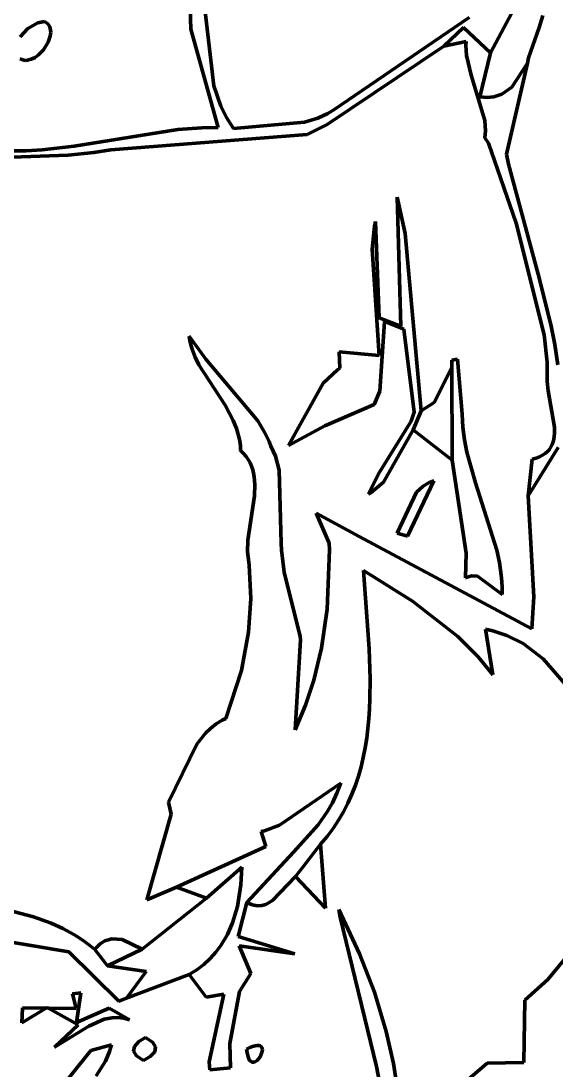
# Model space of a CAD drawing. Header units: millimetres. Extents: x 0 to 8.5, y 0 to 13.2.
# Drawn here: x 1.891 to 2.549, y 3.819 to 5.108 of the extents above; entities that cross this region are included whole.
import ezdxf

# ---------------------------------------------------------------- set-up
doc = ezdxf.new("R2010")
doc.units = ezdxf.units.MM
for name, color, linetype, lineweight in [('color#060606ff', 7, 'CONTINUOUS', 100), ('color#5c5c5cff', 7, 'CONTINUOUS', 100), ('color#aeaeaeff', 7, 'CONTINUOUS', 100), ('color#ffffffff', 7, 'CONTINUOUS', 100)]:
    doc.layers.add(name, color=color, linetype=linetype, lineweight=lineweight)

msp = doc.modelspace()

# ---------------------------------------------------------------- linework, layer by layer
at = {"layer": 'color#060606ff'}
for p, q in [((2.5125, 5.1523), (2.4679, 5.069)), ((2.0998, 5.0977), (2.0988, 5.1238)), ((2.1171, 5.1228), (2.1281, 5.0283)), ((2.2756, 4.9988), (2.4417, 5.1123)), ((2.528, 5.0999), (2.5322, 5.1147)), ((2.1333, 4.9773), (2.0998, 5.0977)), ((2.4347, 5.0998), (2.4108, 5.0768)), ((2.4679, 5.069), (2.4347, 5.0998)), ((2.5147, 5.0628), (2.528, 5.0999)), ((2.4108, 5.0768), (2.2674, 4.9806)), ((2.4875, 4.9445), (2.5134, 5.0561)), ((2.5134, 5.0561), (2.5147, 5.0628)), ((2.1281, 5.0283), (2.1365, 5.0034)), ((2.1365, 5.0034), (2.1435, 4.9893)), ((2.1435, 4.9893), (2.1521, 4.9759)), ((2.2394, 4.9838), (2.256, 4.9886)), ((2.256, 4.9886), (2.2679, 4.9941)), ((2.2679, 4.9941), (2.2756, 4.9988)), ((1.9563, 4.954), (2.0836, 4.9745)), ((2.0836, 4.9745), (2.1134, 4.9769)), ((2.1134, 4.9769), (2.1333, 4.9773)), ((2.1521, 4.9759), (2.2394, 4.9838)), ((2.2674, 4.9806), (2.2426, 4.9685)), ((2.2426, 4.9685), (2.0013, 4.9496)), ((1.8776, 4.9486), (1.8974, 4.9486)), ((1.8974, 4.9486), (1.9171, 4.9496)), ((1.9171, 4.9496), (1.9563, 4.954)), ((2.0013, 4.9496), (1.9805, 4.9464)), ((1.949, 4.9433), (1.8011, 4.9379)), ((1.9805, 4.9464), (1.949, 4.9433)), ((2.4901, 4.9321), (2.4875, 4.9445)), ((2.5267, 4.7969), (2.4901, 4.9321)), ((2.3577, 4.733), (2.3532, 4.8915)), ((2.3532, 4.8915), (2.3631, 4.8469)), ((2.3254, 4.8558), (2.3265, 4.8615)), ((2.3265, 4.8615), (2.3313, 4.7434)), ((2.3226, 4.8275), (2.3254, 4.8558)), ((2.3631, 4.8469), (2.383, 4.629)), ((2.3312, 4.6971), (2.3226, 4.8275)), ((2.5421, 4.7353), (2.5267, 4.7969)), ((2.3313, 4.7434), (2.3577, 4.733)), ((2.3376, 4.7389), (2.3322, 4.6534)), ((2.3615, 4.7293), (2.3376, 4.7389)), ((2.3743, 4.6275), (2.3615, 4.7293)), ((2.5469, 4.7105), (2.5421, 4.7353)), ((2.0986, 4.7155), (2.0977, 4.7209)), ((2.0977, 4.7209), (2.1183, 4.6927)), ((2.0998, 4.7102), (2.0986, 4.7155)), ((2.1013, 4.705), (2.0998, 4.7102)), ((2.105, 4.695), (2.1013, 4.705)), ((2.5507, 4.6856), (2.5469, 4.7105)), ((2.1096, 4.6855), (2.105, 4.695)), ((2.1183, 4.6927), (2.1819, 4.6169)), ((2.283, 4.6817), (2.2819, 4.7016)), ((2.2819, 4.7016), (2.3312, 4.6971)), ((2.4204, 4.6913), (2.4275, 4.6925)), ((2.4204, 4.6825), (2.4204, 4.6913)), ((2.4275, 4.6925), (2.4333, 4.6249)), ((2.1417, 4.636), (2.1096, 4.6855)), ((2.2625, 4.6629), (2.2798, 4.6793)), ((2.2798, 4.6793), (2.283, 4.6817)), ((2.4211, 4.5685), (2.4204, 4.6825)), ((2.2199, 4.5865), (2.2625, 4.6629)), ((2.3322, 4.6534), (2.3252, 4.6367)), ((2.1519, 4.6173), (2.1417, 4.636)), ((2.3252, 4.6367), (2.2644, 4.6105)), ((2.3704, 4.6163), (2.3743, 4.6275)), ((2.383, 4.629), (2.3728, 4.6059)), ((2.1559, 4.6075), (2.1519, 4.6173)), ((2.1819, 4.6169), (2.1908, 4.6019)), ((2.3303, 4.5519), (2.3704, 4.6163)), ((2.4333, 4.6249), (2.4335, 4.617)), ((2.4335, 4.617), (2.434, 4.6091)), ((2.1588, 4.5971), (2.1559, 4.6075)), ((2.1908, 4.6019), (2.1959, 4.5913)), ((2.2644, 4.6105), (2.2199, 4.5865)), ((2.3728, 4.6059), (2.3366, 4.5416)), ((2.434, 4.6091), (2.4359, 4.5935)), ((2.1599, 4.5918), (2.1588, 4.5971)), ((2.1606, 4.5862), (2.1599, 4.5918)), ((2.1959, 4.5913), (2.1982, 4.5859)), ((2.4359, 4.5935), (2.4388, 4.5782)), ((2.1609, 4.5805), (2.1606, 4.5862)), ((2.1645, 4.5769), (2.1609, 4.5805)), ((2.1677, 4.5731), (2.1645, 4.5769)), ((2.1982, 4.5859), (2.2036, 4.5734)), ((2.4388, 4.5782), (2.4495, 4.5405)), ((2.5143, 4.5247), (2.5514, 4.5839)), ((2.1703, 4.5692), (2.1677, 4.5731)), ((2.1726, 4.5652), (2.1703, 4.5692)), ((2.1744, 4.561), (2.1726, 4.5652)), ((2.2036, 4.5734), (2.2083, 4.5562)), ((2.438, 4.4543), (2.4211, 4.5685)), ((2.1759, 4.5567), (2.1744, 4.561)), ((2.1769, 4.5524), (2.1759, 4.5567)), ((2.1777, 4.5479), (2.1769, 4.5524)), ((2.2083, 4.5562), (2.2109, 4.4666)), ((2.3182, 4.5266), (2.3303, 4.5519)), ((2.1784, 4.5387), (2.1777, 4.5479)), ((2.1778, 4.5245), (2.1784, 4.5387)), ((2.3366, 4.5416), (2.3211, 4.5285)), ((2.3982, 4.5433), (2.3662, 4.4753)), ((2.3772, 4.5293), (2.3853, 4.5367)), ((2.3853, 4.5367), (2.3926, 4.5411)), ((2.3926, 4.5411), (2.3982, 4.5433)), ((2.4495, 4.5405), (2.4758, 4.4581)), ((2.1698, 4.4702), (2.1778, 4.5245)), ((2.3211, 4.5285), (2.3182, 4.5266)), ((2.3532, 4.4789), (2.3772, 4.5293)), ((2.5214, 4.4008), (2.5143, 4.5247)), ((2.2698, 4.4667), (2.2537, 4.5035)), ((2.2537, 4.5035), (2.3068, 4.4746)), ((2.3068, 4.4746), (2.5188, 4.3612)), ((2.3662, 4.4753), (2.3532, 4.4789)), ((2.1695, 4.4559), (2.1698, 4.4702)), ((2.2109, 4.4666), (2.2112, 4.4578)), ((2.2674, 4.3854), (2.27, 4.4585)), ((2.27, 4.4585), (2.2698, 4.4667)), ((2.4758, 4.4581), (2.479, 4.4428)), ((2.1706, 4.4466), (2.1695, 4.4559)), ((2.1714, 4.4397), (2.1706, 4.4466)), ((2.2112, 4.4578), (2.2143, 4.4308)), ((2.4374, 4.424), (2.438, 4.4543)), ((2.1733, 4.3985), (2.1714, 4.4397)), ((2.372, 4.3952), (2.3119, 4.4328)), ((2.3119, 4.4328), (2.3189, 4.3367)), ((2.479, 4.4428), (2.4813, 4.4273)), ((2.2143, 4.4308), (2.234, 4.3519)), ((2.4394, 4.4248), (2.4374, 4.424)), ((2.4451, 4.4263), (2.4394, 4.4248)), ((2.452, 4.426), (2.4451, 4.4263)), ((2.4825, 4.4036), (2.452, 4.426)), ((2.4813, 4.4273), (2.482, 4.4195)), ((2.482, 4.4195), (2.4824, 4.4116)), ((2.4824, 4.4116), (2.4825, 4.4036)), ((2.1706, 4.3574), (2.1733, 4.3985)), ((2.4278, 4.352), (2.372, 4.3952)), ((2.5188, 4.3612), (2.5214, 4.4008)), ((2.2604, 4.3375), (2.2674, 4.3854)), ((2.1618, 4.3102), (2.1706, 4.3574)), ((2.471, 4.3588), (2.4619, 4.3608)), ((2.4619, 4.3608), (2.4709, 4.3049)), ((2.4883, 4.3531), (2.471, 4.3588)), ((2.2343, 4.348), (2.2278, 4.2374)), ((2.234, 4.3519), (2.2343, 4.348)), ((2.4528, 4.3271), (2.4278, 4.352)), ((2.5082, 4.3432), (2.4883, 4.3531)), ((2.5329, 4.3246), (2.5082, 4.3432)), ((2.2509, 4.2983), (2.2604, 4.3375)), ((2.3189, 4.3367), (2.3202, 4.2999)), ((2.4709, 4.3049), (2.4528, 4.3271)), ((2.5652, 4.2871), (2.5329, 4.3246)), ((2.1426, 4.2513), (2.1618, 4.3102)), ((2.2406, 4.2676), (2.2509, 4.2983)), ((2.3202, 4.2999), (2.3199, 4.2754)), ((2.2278, 4.2374), (2.2406, 4.2676)), ((2.3199, 4.2754), (2.3194, 4.2632)), ((2.3194, 4.2632), (2.3186, 4.251)), ((2.1176, 4.2331), (2.1238, 4.2391)), ((2.1238, 4.2391), (2.1307, 4.2445)), ((2.1307, 4.2445), (2.1384, 4.2492)), ((2.1384, 4.2492), (2.1426, 4.2513)), ((2.3186, 4.251), (2.3174, 4.239)), ((2.1069, 4.2196), (2.1176, 4.2331)), ((2.3159, 4.227), (2.314, 4.2152)), ((2.3174, 4.239), (2.3159, 4.227)), ((2.0721, 4.1484), (2.1069, 4.2196)), ((2.314, 4.2152), (2.3117, 4.2035)), ((2.3117, 4.2035), (2.3089, 4.1919)), ((2.3089, 4.1919), (2.3057, 4.1805)), ((2.3057, 4.1805), (2.3019, 4.1693)), ((2.284, 4.1718), (2.2088, 4.1203)), ((2.2793, 4.1594), (2.2818, 4.1655)), ((2.2818, 4.1655), (2.284, 4.1718)), ((2.3019, 4.1693), (2.2976, 4.1582)), ((2.2737, 4.1477), (2.2793, 4.1594)), ((2.2976, 4.1582), (2.2928, 4.1474)), ((2.0755, 4.1336), (2.0721, 4.1484)), ((2.2561, 4.1208), (2.2672, 4.1365)), ((2.2672, 4.1365), (2.2737, 4.1477)), ((2.2874, 4.1367), (2.2813, 4.1263)), ((2.2928, 4.1474), (2.2874, 4.1367)), ((2.0457, 4.0283), (2.0755, 4.1336)), ((2.2813, 4.1263), (2.2746, 4.1162)), ((2.1902, 4.1133), (2.1863, 4.1123)), ((2.1863, 4.1123), (2.1917, 4.0938)), ((2.2088, 4.1203), (2.1902, 4.1133)), ((2.226, 4.0871), (2.2561, 4.1208)), ((2.2746, 4.1162), (2.2673, 4.1063)), ((2.2673, 4.1063), (2.2592, 4.0967)), ((2.1917, 4.0938), (2.0821, 4.0442)), ((2.1686, 4.0253), (2.226, 4.0871)), ((2.2592, 4.0967), (2.2375, 4.0685)), ((2.1191, 4.0306), (2.1622, 4.0685)), ((2.1622, 4.0685), (2.1613, 4.0468)), ((2.2375, 4.0685), (2.2284, 4.0572)), ((2.1613, 4.0468), (2.1571, 4.0203)), ((2.2284, 4.0572), (2.2, 4.0275)), ((2.0821, 4.0442), (2.0457, 4.0283)), ((2.0398, 3.9677), (2.1191, 4.0306)), ((2.1571, 4.0203), (2.151, 4.0002)), ((2.1715, 4.0239), (2.1686, 4.0253)), ((2.1743, 4.0228), (2.1715, 4.0239)), ((2.1771, 4.022), (2.1743, 4.0228)), ((2.1822, 4.0213), (2.1771, 4.022)), ((2.1871, 4.0216), (2.1822, 4.0213)), ((2.1917, 4.0228), (2.1871, 4.0216)), ((2.2, 4.0275), (2.1917, 4.0228)), ((2.2831, 4.007), (2.2815, 4.0168)), ((2.2815, 4.0168), (2.3072, 3.962)), ((2.5386, 3.9308), (2.6021, 4.0082)), ((2.151, 4.0002), (2.1446, 3.9859)), ((2.3281, 3.8239), (2.2831, 4.007)), ((2.1446, 3.9859), (2.1367, 3.9726)), ((2.1367, 3.9726), (2.1304, 3.9642)), ((1.9971, 3.9475), (2.0398, 3.9677)), ((2.1234, 3.9564), (2.1156, 3.9492)), ((2.1304, 3.9642), (2.1234, 3.9564)), ((2.3072, 3.962), (2.3253, 3.915)), ((2.045, 3.9405), (1.9971, 3.9475)), ((2.1156, 3.9492), (2.107, 3.9426)), ((2.0208, 3.9076), (2.045, 3.9405)), ((2.0975, 3.9367), (2.0208, 3.9076)), ((2.107, 3.9426), (2.0975, 3.9367)), ((2.5103, 3.9053), (2.5386, 3.9308)), ((1.9543, 3.913), (1.9643, 3.9142)), ((1.9589, 3.8949), (1.9543, 3.913)), ((1.9643, 3.9142), (1.9591, 3.878)), ((2.3253, 3.915), (2.3398, 3.8669)), ((2.5088, 3.8289), (2.5103, 3.9053)), ((1.9232, 3.8963), (1.8919, 3.8774)), ((1.8919, 3.8774), (1.8928, 3.8959)), ((1.8928, 3.8959), (1.9589, 3.8949)), ((1.9612, 3.875), (1.9232, 3.8963)), ((1.9591, 3.878), (1.9994, 3.8954)), ((1.9994, 3.8954), (2.0242, 3.8812)), ((1.993, 3.8818), (1.9742, 3.8735)), ((2.0029, 3.8837), (1.993, 3.8818)), ((2.0098, 3.8839), (2.0029, 3.8837)), ((2.0168, 3.8832), (2.0098, 3.8839)), ((2.0242, 3.8812), (2.0168, 3.8832)), ((1.932, 3.8477), (1.9612, 3.875)), ((1.9742, 3.8735), (1.932, 3.8477)), ((2.3398, 3.8669), (2.3487, 3.8276)), ((2.3487, 3.8276), (2.3549, 3.7878)), ((2.3585, 3.7374), (2.4639, 3.828)), ((2.4639, 3.828), (2.5088, 3.8289)), ((2.3393, 3.7654), (2.3281, 3.8239))]:
    msp.add_line(p, q, dxfattribs=at)
at = {"layer": 'color#5c5c5cff'}
for p, q in [((2.4108, 5.0768), (2.4347, 5.0998)), ((2.4347, 5.0998), (2.4679, 5.069)), ((2.4382, 5.0828), (2.4108, 5.0768)), ((2.4379, 5.0784), (2.4382, 5.0828)), ((2.4386, 5.0657), (2.4379, 5.0784)), ((2.4442, 5.0414), (2.4386, 5.0657)), ((2.4679, 5.069), (2.4549, 5.0149)), ((2.5134, 5.0561), (2.4875, 4.9445)), ((2.4944, 5.0267), (2.5134, 5.0561)), ((2.4609, 4.9856), (2.4442, 5.0414)), ((2.4821, 5.018), (2.4944, 5.0267)), ((2.4549, 5.0149), (2.464, 5.0141)), ((2.464, 5.0141), (2.4723, 5.0148)), ((2.4723, 5.0148), (2.4821, 5.018)), ((2.4617, 4.973), (2.4609, 4.9856)), ((2.4611, 4.9644), (2.4617, 4.973)), ((2.4655, 4.9579), (2.4611, 4.9644)), ((2.4995, 4.8598), (2.4655, 4.9579)), ((2.4875, 4.9445), (2.4901, 4.9321)), ((2.4901, 4.9321), (2.5267, 4.7969)), ((2.5341, 4.7225), (2.4995, 4.8598)), ((2.5267, 4.7969), (2.5421, 4.7353)), ((2.5421, 4.7353), (2.5469, 4.7105)), ((2.5375, 4.689), (2.5341, 4.7225)), ((2.5469, 4.7105), (2.5507, 4.6856)), ((2.5376, 4.6686), (2.5375, 4.689)), ((2.5377, 4.6651), (2.5376, 4.6686)), ((2.539, 4.6538), (2.5377, 4.6651)), ((2.5468, 4.609), (2.539, 4.6538)), ((2.5459, 4.5943), (2.5468, 4.6014)), ((2.5468, 4.6014), (2.5468, 4.609)), ((2.5423, 4.5847), (2.5439, 4.5877)), ((2.5439, 4.5877), (2.5451, 4.5909)), ((2.5451, 4.5909), (2.5459, 4.5943)), ((2.5514, 4.5839), (2.5143, 4.5247)), ((2.5283, 4.5728), (2.5321, 4.5747)), ((2.5321, 4.5747), (2.5353, 4.5768)), ((2.5353, 4.5768), (2.5381, 4.5792)), ((2.5381, 4.5792), (2.5404, 4.5818)), ((2.5404, 4.5818), (2.5423, 4.5847)), ((2.5143, 4.5247), (2.5194, 4.5698)), ((2.5194, 4.5698), (2.5241, 4.5711)), ((2.5241, 4.5711), (2.5283, 4.5728)), ((1.8608, 4.0195), (1.9062, 4.0077)), ((1.9062, 4.0077), (1.9281, 3.9997)), ((1.9499, 3.9646), (1.7121, 4.0048)), ((1.9281, 3.9997), (1.9422, 3.9933)), ((1.9422, 3.9933), (1.9559, 3.9859)), ((1.9559, 3.9859), (1.9626, 3.9817)), ((1.9626, 3.9817), (1.9691, 3.9773)), ((1.9691, 3.9773), (1.9755, 3.9725)), ((1.9755, 3.9725), (1.9817, 3.9674)), ((2.0114, 3.904), (1.9499, 3.9646)), ((1.9817, 3.9674), (1.9971, 3.9475)), ((1.9971, 3.9475), (2.045, 3.9405)), ((2.045, 3.9405), (2.0208, 3.9076)), ((2.0208, 3.9076), (2.0114, 3.904))]:
    msp.add_line(p, q, dxfattribs=at)
at = {"layer": 'color#aeaeaeff'}
for p, q in [((1.8994, 5.0989), (1.9116, 5.1056)), ((1.9116, 5.1056), (1.92, 5.1071)), ((1.92, 5.1071), (1.9221, 5.1058)), ((1.9221, 5.1058), (1.9238, 5.1043)), ((1.9238, 5.1043), (1.9252, 5.1026)), ((1.9252, 5.1026), (1.9262, 5.1007)), ((1.8899, 5.0885), (1.8994, 5.0989)), ((1.9262, 5.1007), (1.9269, 5.0987)), ((1.9269, 5.0987), (1.9275, 5.0942)), ((1.9275, 5.0942), (1.927, 5.0894)), ((1.9245, 5.0818), (1.9185, 5.0723)), ((1.927, 5.0894), (1.9245, 5.0818)), ((1.9126, 5.0663), (1.9082, 5.0631)), ((1.9185, 5.0723), (1.9126, 5.0663)), ((1.892, 5.0605), (1.8898, 5.0615)), ((1.8943, 5.0599), (1.892, 5.0605)), ((1.8966, 5.0596), (1.8943, 5.0599)), ((1.8989, 5.0597), (1.8966, 5.0596)), ((1.9036, 5.0609), (1.8989, 5.0597)), ((1.9082, 5.0631), (1.9036, 5.0609)), ((2.3987, 4.6394), (2.4204, 4.6825)), ((2.4204, 4.6825), (2.4211, 4.5685)), ((2.383, 4.629), (2.3987, 4.6394)), ((2.3728, 4.6059), (2.383, 4.629)), ((2.4211, 4.5685), (2.3728, 4.6059)), ((2.2088, 4.1203), (2.284, 4.1718)), ((2.2818, 4.1655), (2.2793, 4.1594)), ((2.284, 4.1718), (2.2818, 4.1655)), ((2.2793, 4.1594), (2.2737, 4.1477)), ((2.2672, 4.1365), (2.2561, 4.1208)), ((2.2737, 4.1477), (2.2672, 4.1365)), ((2.1863, 4.1123), (2.1902, 4.1133)), ((2.1917, 4.0938), (2.1863, 4.1123)), ((2.1902, 4.1133), (2.2088, 4.1203)), ((2.2561, 4.1208), (2.226, 4.0871)), ((2.0821, 4.0442), (2.1917, 4.0938)), ((2.226, 4.0871), (2.1686, 4.0253)), ((2.2375, 4.0685), (2.2592, 4.0967)), ((2.2592, 4.0967), (2.2653, 4.0181)), ((2.1622, 4.0685), (2.1191, 4.0306)), ((2.1613, 4.0468), (2.1622, 4.0685)), ((2.2284, 4.0572), (2.2375, 4.0685)), ((2.1571, 4.0203), (2.1613, 4.0468)), ((2.2653, 4.0181), (2.2284, 4.0572)), ((2.1191, 4.0306), (2.0821, 4.0442)), ((2.151, 4.0002), (2.1571, 4.0203)), ((2.1686, 4.0253), (2.1579, 3.9836)), ((2.1446, 3.9859), (2.151, 4.0002)), ((2.1367, 3.9726), (2.1446, 3.9859)), ((2.1579, 3.9836), (2.2275, 3.962)), ((1.9817, 3.9674), (1.9833, 3.9695)), ((1.9833, 3.9695), (1.9884, 3.9746)), ((1.9884, 3.9746), (1.9941, 3.978)), ((1.9941, 3.978), (2.0024, 3.9804)), ((2.0024, 3.9804), (2.0154, 3.9798)), ((2.0154, 3.9798), (2.0398, 3.9677)), ((2.1304, 3.9642), (2.1367, 3.9726)), ((2.2275, 3.962), (2.1592, 3.9718)), ((2.1592, 3.9718), (2.1734, 3.9379)), ((1.9971, 3.9475), (1.9817, 3.9674)), ((2.0398, 3.9677), (1.9971, 3.9475)), ((2.1156, 3.9492), (2.1234, 3.9564)), ((2.1234, 3.9564), (2.1304, 3.9642)), ((2.107, 3.9426), (2.1156, 3.9492)), ((2.0975, 3.9367), (2.107, 3.9426)), ((2.1184, 3.9091), (2.0975, 3.9367)), ((2.1734, 3.9379), (2.1597, 3.916)), ((2.1402, 3.9127), (2.1184, 3.9091)), ((2.1222, 3.8295), (2.1402, 3.9127)), ((2.1597, 3.916), (2.1478, 3.8522)), ((2.0303, 3.8484), (2.0359, 3.8543)), ((2.0359, 3.8543), (2.0441, 3.8593)), ((2.0441, 3.8593), (2.0526, 3.8536)), ((2.0526, 3.8536), (2.0563, 3.8479)), ((1.904, 3.7531), (1.9768, 3.8436)), ((1.9768, 3.8436), (2.0023, 3.8504)), ((1.9999, 3.8422), (1.9949, 3.8305)), ((2.0023, 3.8504), (1.9999, 3.8422)), ((2.0294, 3.8425), (2.0303, 3.8484)), ((2.0331, 3.8367), (2.0294, 3.8425)), ((2.0554, 3.842), (2.0497, 3.8361)), ((2.0563, 3.8479), (2.0554, 3.842)), ((2.1478, 3.8522), (2.1485, 3.8222)), ((2.1683, 3.8449), (2.1723, 3.847)), ((2.1688, 3.8407), (2.1683, 3.8449)), ((2.1696, 3.8371), (2.1688, 3.8407)), ((2.1723, 3.847), (2.1757, 3.8484)), ((2.1757, 3.8484), (2.1787, 3.8493)), ((2.1787, 3.8493), (2.1812, 3.8497)), ((2.1812, 3.8497), (2.1832, 3.8496)), ((2.1832, 3.8496), (2.1848, 3.8492)), ((2.1848, 3.8492), (2.186, 3.8484)), ((2.1871, 3.8409), (2.1848, 3.8356)), ((2.186, 3.8484), (2.1869, 3.8473)), ((2.1869, 3.8473), (2.1874, 3.8459)), ((2.1876, 3.8444), (2.1871, 3.8409)), ((2.1874, 3.8459), (2.1876, 3.8444)), ((1.9949, 3.8305), (1.9833, 3.8124)), ((2.0415, 3.831), (2.0331, 3.8367)), ((2.0497, 3.8361), (2.0415, 3.831)), ((2.1231, 3.8195), (2.1222, 3.8295)), ((2.1705, 3.8343), (2.1696, 3.8371)), ((2.1716, 3.8321), (2.1705, 3.8343)), ((2.1728, 3.8306), (2.1716, 3.8321)), ((2.1741, 3.8296), (2.1728, 3.8306)), ((2.1754, 3.8291), (2.1741, 3.8296)), ((2.1769, 3.829), (2.1754, 3.8291)), ((2.1783, 3.8294), (2.1769, 3.829)), ((2.1811, 3.8311), (2.1783, 3.8294)), ((2.1848, 3.8356), (2.1811, 3.8311)), ((2.1485, 3.8222), (2.1231, 3.8195))]:
    msp.add_line(p, q, dxfattribs=at)
at = {"layer": 'color#ffffffff'}
for p, q in [((2.4679, 5.069), (2.5125, 5.1523)), ((2.0988, 5.1238), (2.0998, 5.0977)), ((2.1281, 5.0283), (2.1171, 5.1228)), ((1.9116, 5.1056), (1.8994, 5.0989)), ((1.92, 5.1071), (1.9116, 5.1056)), ((1.9221, 5.1058), (1.92, 5.1071)), ((1.9238, 5.1043), (1.9221, 5.1058)), ((1.9252, 5.1026), (1.9238, 5.1043)), ((1.9262, 5.1007), (1.9252, 5.1026)), ((2.4417, 5.1123), (2.2756, 4.9988)), ((2.5322, 5.1147), (2.528, 5.0999)), ((1.8994, 5.0989), (1.8899, 5.0885)), ((1.9269, 5.0987), (1.9262, 5.1007)), ((1.9275, 5.0942), (1.9269, 5.0987)), ((1.927, 5.0894), (1.9275, 5.0942)), ((2.0998, 5.0977), (2.1333, 4.9773)), ((2.528, 5.0999), (2.5147, 5.0628)), ((1.9185, 5.0723), (1.9245, 5.0818)), ((1.9245, 5.0818), (1.927, 5.0894)), ((2.2674, 4.9806), (2.4108, 5.0768)), ((2.4108, 5.0768), (2.4382, 5.0828)), ((2.4382, 5.0828), (2.4379, 5.0784)), ((2.4379, 5.0784), (2.4386, 5.0657)), ((1.9082, 5.0631), (1.9126, 5.0663)), ((1.9126, 5.0663), (1.9185, 5.0723)), ((2.4386, 5.0657), (2.4442, 5.0414)), ((2.4549, 5.0149), (2.4679, 5.069)), ((1.8898, 5.0615), (1.892, 5.0605)), ((1.892, 5.0605), (1.8943, 5.0599)), ((1.8943, 5.0599), (1.8966, 5.0596)), ((1.8966, 5.0596), (1.8989, 5.0597)), ((1.8989, 5.0597), (1.9036, 5.0609)), ((1.9036, 5.0609), (1.9082, 5.0631)), ((2.5134, 5.0561), (2.4944, 5.0267)), ((2.5147, 5.0628), (2.5134, 5.0561)), ((2.4442, 5.0414), (2.4609, 4.9856)), ((2.1365, 5.0034), (2.1281, 5.0283)), ((2.4944, 5.0267), (2.4821, 5.018)), ((2.464, 5.0141), (2.4549, 5.0149)), ((2.4723, 5.0148), (2.464, 5.0141)), ((2.4821, 5.018), (2.4723, 5.0148)), ((2.1435, 4.9893), (2.1365, 5.0034)), ((2.1521, 4.9759), (2.1435, 4.9893)), ((2.256, 4.9886), (2.2394, 4.9838)), ((2.2679, 4.9941), (2.256, 4.9886)), ((2.2756, 4.9988), (2.2679, 4.9941)), ((2.0836, 4.9745), (1.9563, 4.954)), ((2.1134, 4.9769), (2.0836, 4.9745)), ((2.1333, 4.9773), (2.1134, 4.9769)), ((2.2394, 4.9838), (2.1521, 4.9759)), ((2.2426, 4.9685), (2.2674, 4.9806)), ((2.4609, 4.9856), (2.4617, 4.973)), ((2.0013, 4.9496), (2.2426, 4.9685)), ((2.4617, 4.973), (2.4611, 4.9644)), ((2.4611, 4.9644), (2.4655, 4.9579)), ((1.8974, 4.9486), (1.8776, 4.9486)), ((1.9171, 4.9496), (1.8974, 4.9486)), ((1.9563, 4.954), (1.9171, 4.9496)), ((1.9805, 4.9464), (2.0013, 4.9496)), ((2.4655, 4.9579), (2.4995, 4.8598)), ((1.8011, 4.9379), (1.949, 4.9433)), ((1.949, 4.9433), (1.9805, 4.9464)), ((2.3631, 4.8469), (2.3532, 4.8915)), ((2.3532, 4.8915), (2.3577, 4.733)), ((2.3265, 4.8615), (2.3254, 4.8558)), ((2.3313, 4.7434), (2.3265, 4.8615)), ((2.4995, 4.8598), (2.5341, 4.7225)), ((2.3254, 4.8558), (2.3226, 4.8275)), ((2.383, 4.629), (2.3631, 4.8469)), ((2.3226, 4.8275), (2.3312, 4.6971)), ((2.3577, 4.733), (2.3313, 4.7434)), ((2.3322, 4.6534), (2.3376, 4.7389)), ((2.3376, 4.7389), (2.3615, 4.7293)), ((2.3615, 4.7293), (2.3743, 4.6275)), ((2.1183, 4.6927), (2.0977, 4.7209)), ((2.0977, 4.7209), (2.0986, 4.7155)), ((2.5341, 4.7225), (2.5375, 4.689)), ((2.0986, 4.7155), (2.0998, 4.7102)), ((2.0998, 4.7102), (2.1013, 4.705)), ((2.1013, 4.705), (2.105, 4.695)), ((2.105, 4.695), (2.1096, 4.6855)), ((2.1819, 4.6169), (2.1183, 4.6927)), ((2.3312, 4.6971), (2.2819, 4.7016)), ((2.2819, 4.7016), (2.283, 4.6817)), ((2.4275, 4.6925), (2.4204, 4.6913)), ((2.4204, 4.6913), (2.4204, 4.6825)), ((2.4333, 4.6249), (2.4275, 4.6925)), ((2.1096, 4.6855), (2.1417, 4.636)), ((2.2798, 4.6793), (2.2625, 4.6629)), ((2.283, 4.6817), (2.2798, 4.6793)), ((2.4204, 4.6825), (2.3987, 4.6394)), ((2.5375, 4.689), (2.5376, 4.6686)), ((2.5376, 4.6686), (2.5377, 4.6651)), ((2.5377, 4.6651), (2.539, 4.6538)), ((2.2625, 4.6629), (2.2199, 4.5865)), ((2.3252, 4.6367), (2.3322, 4.6534)), ((2.539, 4.6538), (2.5468, 4.609)), ((2.3987, 4.6394), (2.383, 4.629)), ((2.1417, 4.636), (2.1519, 4.6173)), ((2.2644, 4.6105), (2.3252, 4.6367)), ((2.3743, 4.6275), (2.3704, 4.6163)), ((2.1519, 4.6173), (2.1559, 4.6075)), ((2.1908, 4.6019), (2.1819, 4.6169)), ((2.3704, 4.6163), (2.3303, 4.5519)), ((2.4335, 4.617), (2.4333, 4.6249)), ((2.434, 4.6091), (2.4335, 4.617)), ((2.1559, 4.6075), (2.1588, 4.5971)), ((2.1959, 4.5913), (2.1908, 4.6019)), ((2.2199, 4.5865), (2.2644, 4.6105)), ((2.3366, 4.5416), (2.3728, 4.6059)), ((2.3728, 4.6059), (2.4211, 4.5685)), ((2.4359, 4.5935), (2.434, 4.6091)), ((2.5468, 4.6014), (2.5459, 4.5943)), ((2.5468, 4.609), (2.5468, 4.6014)), ((2.1588, 4.5971), (2.1599, 4.5918)), ((2.1599, 4.5918), (2.1606, 4.5862)), ((2.1982, 4.5859), (2.1959, 4.5913)), ((2.4388, 4.5782), (2.4359, 4.5935)), ((2.5439, 4.5877), (2.5423, 4.5847)), ((2.5451, 4.5909), (2.5439, 4.5877)), ((2.5459, 4.5943), (2.5451, 4.5909)), ((2.1606, 4.5862), (2.1609, 4.5805)), ((2.1609, 4.5805), (2.1645, 4.5769)), ((2.1645, 4.5769), (2.1677, 4.5731)), ((2.2036, 4.5734), (2.1982, 4.5859)), ((2.4495, 4.5405), (2.4388, 4.5782)), ((2.5321, 4.5747), (2.5283, 4.5728)), ((2.5353, 4.5768), (2.5321, 4.5747)), ((2.5381, 4.5792), (2.5353, 4.5768)), ((2.5404, 4.5818), (2.5381, 4.5792)), ((2.5423, 4.5847), (2.5404, 4.5818)), ((2.1677, 4.5731), (2.1703, 4.5692)), ((2.1703, 4.5692), (2.1726, 4.5652)), ((2.1726, 4.5652), (2.1744, 4.561)), ((2.2083, 4.5562), (2.2036, 4.5734)), ((2.4211, 4.5685), (2.438, 4.4543)), ((2.5194, 4.5698), (2.5143, 4.5247)), ((2.5241, 4.5711), (2.5194, 4.5698)), ((2.5283, 4.5728), (2.5241, 4.5711)), ((2.1744, 4.561), (2.1759, 4.5567)), ((2.1759, 4.5567), (2.1769, 4.5524)), ((2.1769, 4.5524), (2.1777, 4.5479)), ((2.2109, 4.4666), (2.2083, 4.5562)), ((2.3303, 4.5519), (2.3182, 4.5266)), ((2.1777, 4.5479), (2.1784, 4.5387)), ((2.1784, 4.5387), (2.1778, 4.5245)), ((2.3211, 4.5285), (2.3366, 4.5416)), ((2.3662, 4.4753), (2.3982, 4.5433)), ((2.3853, 4.5367), (2.3772, 4.5293)), ((2.3926, 4.5411), (2.3853, 4.5367)), ((2.3982, 4.5433), (2.3926, 4.5411)), ((2.4758, 4.4581), (2.4495, 4.5405)), ((2.1778, 4.5245), (2.1698, 4.4702)), ((2.3182, 4.5266), (2.3211, 4.5285)), ((2.3772, 4.5293), (2.3532, 4.4789)), ((2.5143, 4.5247), (2.5214, 4.4008)), ((2.3068, 4.4746), (2.2537, 4.5035)), ((2.2537, 4.5035), (2.2698, 4.4667)), ((2.5188, 4.3612), (2.3068, 4.4746)), ((2.3532, 4.4789), (2.3662, 4.4753)), ((2.1698, 4.4702), (2.1695, 4.4559)), ((2.2112, 4.4578), (2.2109, 4.4666)), ((2.27, 4.4585), (2.2674, 4.3854)), ((2.2698, 4.4667), (2.27, 4.4585)), ((2.479, 4.4428), (2.4758, 4.4581)), ((2.1695, 4.4559), (2.1706, 4.4466)), ((2.1706, 4.4466), (2.1714, 4.4397)), ((2.2143, 4.4308), (2.2112, 4.4578)), ((2.438, 4.4543), (2.4374, 4.424)), ((2.1714, 4.4397), (2.1733, 4.3985)), ((2.3189, 4.3367), (2.3119, 4.4328)), ((2.3119, 4.4328), (2.372, 4.3952)), ((2.4813, 4.4273), (2.479, 4.4428)), ((2.234, 4.3519), (2.2143, 4.4308)), ((2.4374, 4.424), (2.4394, 4.4248)), ((2.4394, 4.4248), (2.4451, 4.4263)), ((2.4451, 4.4263), (2.452, 4.426)), ((2.452, 4.426), (2.4825, 4.4036)), ((2.482, 4.4195), (2.4813, 4.4273)), ((2.4824, 4.4116), (2.482, 4.4195)), ((2.4825, 4.4036), (2.4824, 4.4116)), ((2.1733, 4.3985), (2.1706, 4.3574)), ((2.372, 4.3952), (2.4278, 4.352)), ((2.5214, 4.4008), (2.5188, 4.3612)), ((2.2674, 4.3854), (2.2604, 4.3375)), ((2.1706, 4.3574), (2.1618, 4.3102)), ((2.4709, 4.3049), (2.4619, 4.3608)), ((2.4619, 4.3608), (2.471, 4.3588)), ((2.471, 4.3588), (2.4883, 4.3531)), ((2.2278, 4.2374), (2.2343, 4.348)), ((2.2343, 4.348), (2.234, 4.3519)), ((2.4278, 4.352), (2.4528, 4.3271)), ((2.4883, 4.3531), (2.5082, 4.3432)), ((2.5082, 4.3432), (2.5329, 4.3246)), ((2.2604, 4.3375), (2.2509, 4.2983)), ((2.3202, 4.2999), (2.3189, 4.3367)), ((2.4528, 4.3271), (2.4709, 4.3049)), ((2.5329, 4.3246), (2.5652, 4.2871)), ((2.1618, 4.3102), (2.1426, 4.2513)), ((2.2509, 4.2983), (2.2406, 4.2676)), ((2.3199, 4.2754), (2.3202, 4.2999)), ((2.2406, 4.2676), (2.2278, 4.2374)), ((2.3194, 4.2632), (2.3199, 4.2754)), ((2.3186, 4.251), (2.3194, 4.2632)), ((2.1238, 4.2391), (2.1176, 4.2331)), ((2.1307, 4.2445), (2.1238, 4.2391)), ((2.1384, 4.2492), (2.1307, 4.2445)), ((2.1426, 4.2513), (2.1384, 4.2492)), ((2.3174, 4.239), (2.3186, 4.251)), ((2.1176, 4.2331), (2.1069, 4.2196)), ((2.314, 4.2152), (2.3159, 4.227)), ((2.3159, 4.227), (2.3174, 4.239)), ((2.1069, 4.2196), (2.0721, 4.1484)), ((2.3117, 4.2035), (2.314, 4.2152)), ((2.3089, 4.1919), (2.3117, 4.2035)), ((2.3057, 4.1805), (2.3089, 4.1919)), ((2.3019, 4.1693), (2.3057, 4.1805)), ((2.2976, 4.1582), (2.3019, 4.1693)), ((2.2928, 4.1474), (2.2976, 4.1582)), ((2.0721, 4.1484), (2.0755, 4.1336)), ((2.2813, 4.1263), (2.2874, 4.1367)), ((2.2874, 4.1367), (2.2928, 4.1474)), ((2.0755, 4.1336), (2.0457, 4.0283)), ((2.2746, 4.1162), (2.2813, 4.1263)), ((2.2673, 4.1063), (2.2746, 4.1162)), ((2.2592, 4.0967), (2.2673, 4.1063)), ((2.2653, 4.0181), (2.2592, 4.0967)), ((2.2, 4.0275), (2.2284, 4.0572)), ((2.2284, 4.0572), (2.2653, 4.0181)), ((2.0457, 4.0283), (2.0821, 4.0442)), ((2.0821, 4.0442), (2.1191, 4.0306)), ((2.1191, 4.0306), (2.0398, 3.9677)), ((2.1579, 3.9836), (2.1686, 4.0253)), ((2.1686, 4.0253), (2.1715, 4.0239)), ((2.1715, 4.0239), (2.1743, 4.0228)), ((2.1743, 4.0228), (2.1771, 4.022)), ((2.1771, 4.022), (2.1822, 4.0213)), ((2.1822, 4.0213), (2.1871, 4.0216)), ((2.1871, 4.0216), (2.1917, 4.0228)), ((2.1917, 4.0228), (2.2, 4.0275)), ((1.9062, 4.0077), (1.8608, 4.0195)), ((1.9281, 3.9997), (1.9062, 4.0077)), ((2.3072, 3.962), (2.2815, 4.0168)), ((2.2815, 4.0168), (2.2831, 4.007)), ((2.6021, 4.0082), (2.5386, 3.9308)), ((1.7121, 4.0048), (1.9499, 3.9646)), ((1.9422, 3.9933), (1.9281, 3.9997)), ((2.2831, 4.007), (2.3281, 3.8239)), ((1.9559, 3.9859), (1.9422, 3.9933)), ((1.9626, 3.9817), (1.9559, 3.9859)), ((1.9691, 3.9773), (1.9626, 3.9817)), ((2.2275, 3.962), (2.1579, 3.9836)), ((1.9755, 3.9725), (1.9691, 3.9773)), ((1.9817, 3.9674), (1.9755, 3.9725)), ((1.9833, 3.9695), (1.9817, 3.9674)), ((1.9884, 3.9746), (1.9833, 3.9695)), ((1.9941, 3.978), (1.9884, 3.9746)), ((2.0024, 3.9804), (1.9941, 3.978)), ((2.0154, 3.9798), (2.0024, 3.9804)), ((2.0398, 3.9677), (2.0154, 3.9798)), ((2.1734, 3.9379), (2.1592, 3.9718)), ((2.1592, 3.9718), (2.2275, 3.962)), ((1.9499, 3.9646), (2.0114, 3.904)), ((2.3253, 3.915), (2.3072, 3.962)), ((2.0208, 3.9076), (2.0975, 3.9367)), ((2.0975, 3.9367), (2.1184, 3.9091)), ((2.1597, 3.916), (2.1734, 3.9379)), ((2.5386, 3.9308), (2.5103, 3.9053)), ((1.9643, 3.9142), (1.9543, 3.913)), ((1.9543, 3.913), (1.9589, 3.8949)), ((1.9591, 3.878), (1.9643, 3.9142)), ((2.0114, 3.904), (2.0208, 3.9076)), ((2.1184, 3.9091), (2.1402, 3.9127)), ((2.1402, 3.9127), (2.1222, 3.8295)), ((2.1478, 3.8522), (2.1597, 3.916)), ((2.3398, 3.8669), (2.3253, 3.915)), ((2.5103, 3.9053), (2.5088, 3.8289)), ((1.8919, 3.8774), (1.9232, 3.8963)), ((1.8928, 3.8959), (1.8919, 3.8774)), ((1.9589, 3.8949), (1.8928, 3.8959)), ((1.9232, 3.8963), (1.9612, 3.875)), ((1.9994, 3.8954), (1.9591, 3.878)), ((2.0242, 3.8812), (1.9994, 3.8954)), ((1.9742, 3.8735), (1.993, 3.8818)), ((1.993, 3.8818), (2.0029, 3.8837)), ((2.0029, 3.8837), (2.0098, 3.8839)), ((2.0098, 3.8839), (2.0168, 3.8832)), ((2.0168, 3.8832), (2.0242, 3.8812)), ((1.9612, 3.875), (1.932, 3.8477)), ((1.932, 3.8477), (1.9742, 3.8735)), ((2.3487, 3.8276), (2.3398, 3.8669)), ((2.0359, 3.8543), (2.0303, 3.8484)), ((2.0441, 3.8593), (2.0359, 3.8543)), ((2.0526, 3.8536), (2.0441, 3.8593)), ((2.0563, 3.8479), (2.0526, 3.8536)), ((1.9768, 3.8436), (1.904, 3.7531)), ((2.0023, 3.8504), (1.9768, 3.8436)), ((1.9949, 3.8305), (1.9999, 3.8422)), ((1.9999, 3.8422), (2.0023, 3.8504)), ((2.0303, 3.8484), (2.0294, 3.8425)), ((2.0294, 3.8425), (2.0331, 3.8367)), ((2.0497, 3.8361), (2.0554, 3.842)), ((2.0554, 3.842), (2.0563, 3.8479)), ((2.1485, 3.8222), (2.1478, 3.8522)), ((2.1723, 3.847), (2.1683, 3.8449)), ((2.1683, 3.8449), (2.1688, 3.8407)), ((2.1688, 3.8407), (2.1696, 3.8371)), ((2.1757, 3.8484), (2.1723, 3.847)), ((2.1787, 3.8493), (2.1757, 3.8484)), ((2.1812, 3.8497), (2.1787, 3.8493)), ((2.1832, 3.8496), (2.1812, 3.8497)), ((2.1848, 3.8492), (2.1832, 3.8496)), ((2.186, 3.8484), (2.1848, 3.8492)), ((2.1848, 3.8356), (2.1871, 3.8409)), ((2.1869, 3.8473), (2.186, 3.8484)), ((2.1874, 3.8459), (2.1869, 3.8473)), ((2.1871, 3.8409), (2.1876, 3.8444)), ((2.1876, 3.8444), (2.1874, 3.8459)), ((1.9833, 3.8124), (1.9949, 3.8305)), ((2.0331, 3.8367), (2.0415, 3.831)), ((2.0415, 3.831), (2.0497, 3.8361)), ((2.1222, 3.8295), (2.1231, 3.8195)), ((2.1696, 3.8371), (2.1705, 3.8343)), ((2.1705, 3.8343), (2.1716, 3.8321)), ((2.1716, 3.8321), (2.1728, 3.8306)), ((2.1728, 3.8306), (2.1741, 3.8296)), ((2.1741, 3.8296), (2.1754, 3.8291)), ((2.1754, 3.8291), (2.1769, 3.829)), ((2.1769, 3.829), (2.1783, 3.8294)), ((2.1783, 3.8294), (2.1811, 3.8311)), ((2.1811, 3.8311), (2.1848, 3.8356)), ((2.3549, 3.7878), (2.3487, 3.8276)), ((2.4639, 3.828), (2.3585, 3.7374)), ((2.5088, 3.8289), (2.4639, 3.828)), ((2.1231, 3.8195), (2.1485, 3.8222)), ((2.3281, 3.8239), (2.3393, 3.7654))]:
    msp.add_line(p, q, dxfattribs=at)

doc.saveas('drawing.dxf')
